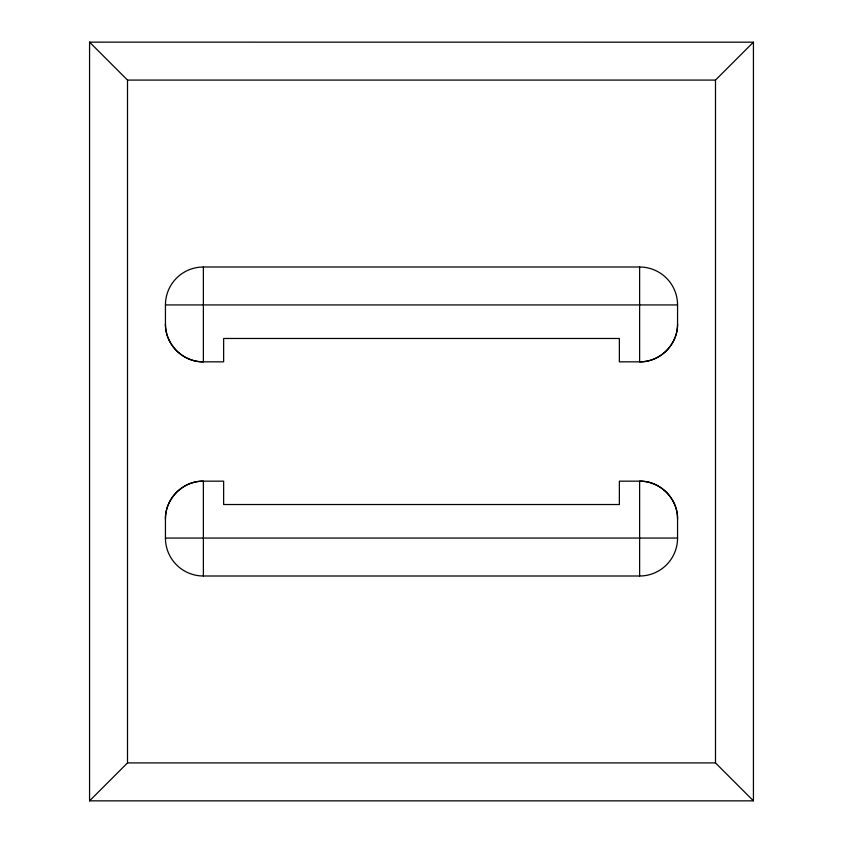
<?xml version="1.0" encoding="UTF-8"?>
<svg xmlns="http://www.w3.org/2000/svg" width="843" height="843" viewBox="0 0 843 843"><rect width="100%" height="100%" fill="white"/><g stroke="black" fill="none" stroke-linecap="round" stroke-linejoin="round"><path stroke-width="1.26" d="M165.439 519.098C164.922 498.835 183.1 480.647 203.374 481.163L223.637 481.163L223.637 504.525L619.363 504.525L619.363 481.163L639.626 481.163C659.9 480.647 678.078 498.835 677.561 519.098L677.561 538.066A37.935 37.935 0 0 1 639.626 576.001L203.374 576.001A37.935 37.935 0 0 1 165.439 538.066L165.439 519.098A37.935 37.935 0 0 1 203.374 481.163L203.374 576.001M677.561 323.902C678.078 344.165 659.9 362.353 639.626 361.837L619.363 361.837L619.363 338.475L223.637 338.475L223.637 361.837L203.374 361.837C183.1 362.353 164.922 344.165 165.439 323.902L165.439 304.934A37.935 37.935 0 0 1 203.374 266.999L639.626 266.999A37.935 37.935 0 0 1 677.561 304.934L677.561 323.902A37.935 37.935 0 0 1 639.626 361.837L639.626 266.999M753.4 800.818L715.496 762.915L715.496 80.085L753.4 42.182L89.569 42.15L89.569 800.85L753.431 800.85L753.431 42.15M89.6 800.818L127.504 762.915L127.504 80.085L89.6 42.182M127.504 80.085L715.496 80.085M165.439 304.934L677.561 304.934M165.439 538.066L677.561 538.066M127.504 762.915L715.496 762.915M639.626 576.001L639.626 481.163A37.935 37.935 0 0 1 677.561 519.098M203.374 266.999L203.374 361.837A37.935 37.935 0 0 1 165.439 323.902"/></g></svg>
